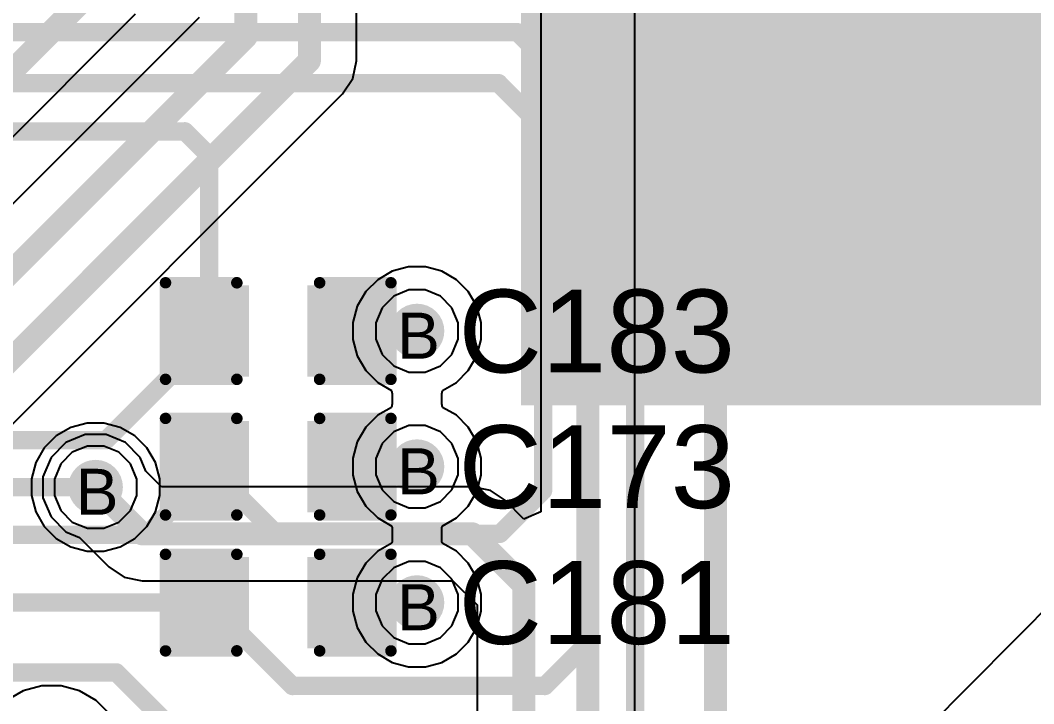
# Model space of a CAD drawing. Header units: inches. Extents: x 0 to 5379, y 0 to 5429.
# Drawn here: x 116.96 to 128.15, y 134.3 to 141.84 of the extents above; entities that cross this region are included whole.
import ezdxf

# ---------------------------------------------------------------- set-up
doc = ezdxf.new("R2010")
doc.units = ezdxf.units.IN
for name, color, linetype in [('Bottom Layer', 5, 'Continuous'), ('Bottom Solder', 6, 'Continuous'), ('Drill Drawing', 1, 'Continuous'), ('GND01', 16, 'Continuous'), ('GND02', 76, 'Continuous'), ('PWR', 156, 'Continuous'), ('SIG 01', 90, 'Continuous'), ('Top Layer', 1, 'Continuous'), ('Top Overlay', 2, 'Continuous'), ('Top Paste', 8, 'Continuous'), ('Top Solder', 216, 'Continuous'), ('Via Holes', 16, 'Continuous')]:
    doc.layers.add(name, color=color, linetype=linetype)
doc.styles.add('Arial', font='', dxfattribs={"height": 0.2})
doc.styles.get('Arial').set_extended_font_data('Arial')

# ---------------------------------------------------------------- blocks, each defined once
blk = doc.blocks.new('C___0603_945')
at = {"layer": 'Top Layer'}
for points in [[(-0.381, 0.445), (-0.381, -0.445), (-1.143, -0.445), (-1.143, 0.445)], [(1.143, 0.445), (1.143, -0.445), (0.381, -0.445), (0.381, 0.445)]]:
    blk.add_hatch(color=1, dxfattribs=at).paths.add_polyline_path(points)
at = {"layer": 'Top Paste'}
for points in [[(-0.381, 0.445), (-0.381, -0.445), (-1.143, -0.445), (-1.143, 0.445)], [(1.143, 0.445), (1.143, -0.445), (0.381, -0.445), (0.381, 0.445)]]:
    blk.add_hatch(color=8, dxfattribs=at).paths.add_polyline_path(points)
at = {"layer": 'Top Solder'}
for points in [[(-0.321, 0.504), (-0.321, -0.504), (-1.203, -0.504), (-1.203, 0.504)], [(1.203, 0.504), (1.203, -0.504), (0.321, -0.504), (0.321, 0.504)]]:
    blk.add_hatch(color=216, dxfattribs=at).paths.add_polyline_path(points)
at = {"layer": 'Top Overlay'}
for points in [[(-1.245, 0.533, 0.127, 0.127, 0), (-1.245, -0.533, 0.127, 0.127, 0)], [(-0.457, 0.533, 0.127, 0.127, 0), (-1.245, 0.533, 0.127, 0.127, 0)], [(1.245, 0.533, 0.127, 0.127, 0), (0.457, 0.533, 0.127, 0.127, 0)], [(1.245, 0.533, 0.127, 0.127, 0), (1.245, -0.533, 0.127, 0.127, 0)], [(-0.457, -0.533, 0.127, 0.127, 0), (-1.245, -0.533, 0.127, 0.127, 0)], [(1.245, -0.533, 0.127, 0.127, 0), (0.457, -0.533, 0.127, 0.127, 0)]]:
    blk.add_lwpolyline(points, format="xyseb", dxfattribs=at)
for points in [[(-1.276, 0.533, 0.0635, 0.0635, 1), (-1.213, 0.533, 0.0635, 0.0635, 1)], [(-1.276, 0.533, 0.0635, 0.0635, 1), (-1.213, 0.533, 0.0635, 0.0635, 1)], [(-0.489, 0.533, 0.0635, 0.0635, 1), (-0.425, 0.533, 0.0635, 0.0635, 1)], [(0.425, 0.533, 0.0635, 0.0635, 1), (0.489, 0.533, 0.0635, 0.0635, 1)], [(1.213, 0.533, 0.0635, 0.0635, 1), (1.276, 0.533, 0.0635, 0.0635, 1)], [(1.213, 0.533, 0.0635, 0.0635, 1), (1.276, 0.533, 0.0635, 0.0635, 1)], [(-1.276, -0.533, 0.0635, 0.0635, 1), (-1.213, -0.533, 0.0635, 0.0635, 1)], [(-1.276, -0.533, 0.0635, 0.0635, 1), (-1.213, -0.533, 0.0635, 0.0635, 1)], [(-0.489, -0.533, 0.0635, 0.0635, 1), (-0.425, -0.533, 0.0635, 0.0635, 1)], [(0.425, -0.533, 0.0635, 0.0635, 1), (0.489, -0.533, 0.0635, 0.0635, 1)], [(1.213, -0.533, 0.0635, 0.0635, 1), (1.276, -0.533, 0.0635, 0.0635, 1)], [(1.213, -0.533, 0.0635, 0.0635, 1), (1.276, -0.533, 0.0635, 0.0635, 1)]]:
    blk.add_lwpolyline(points, format="xyseb", close=True, dxfattribs=at)
blk = doc.blocks.new('C___0603_947')
at = {"layer": 'Top Layer'}
for points in [[(-0.381, 0.445), (-0.381, -0.445), (-1.143, -0.445), (-1.143, 0.445)], [(1.143, 0.445), (1.143, -0.445), (0.381, -0.445), (0.381, 0.445)]]:
    blk.add_hatch(color=1, dxfattribs=at).paths.add_polyline_path(points)
at = {"layer": 'Top Paste'}
for points in [[(-0.381, 0.445), (-0.381, -0.445), (-1.143, -0.445), (-1.143, 0.445)], [(1.143, 0.445), (1.143, -0.445), (0.381, -0.445), (0.381, 0.445)]]:
    blk.add_hatch(color=8, dxfattribs=at).paths.add_polyline_path(points)
at = {"layer": 'Top Solder'}
for points in [[(-0.321, 0.504), (-0.321, -0.504), (-1.203, -0.504), (-1.203, 0.504)], [(1.203, 0.504), (1.203, -0.504), (0.321, -0.504), (0.321, 0.504)]]:
    blk.add_hatch(color=216, dxfattribs=at).paths.add_polyline_path(points)
at = {"layer": 'Top Overlay'}
for points in [[(-1.245, 0.533, 0.127, 0.127, 0), (-1.245, -0.533, 0.127, 0.127, 0)], [(-0.457, 0.533, 0.127, 0.127, 0), (-1.245, 0.533, 0.127, 0.127, 0)], [(1.245, 0.533, 0.127, 0.127, 0), (0.457, 0.533, 0.127, 0.127, 0)], [(1.245, 0.533, 0.127, 0.127, 0), (1.245, -0.533, 0.127, 0.127, 0)], [(-0.457, -0.533, 0.127, 0.127, 0), (-1.245, -0.533, 0.127, 0.127, 0)], [(1.245, -0.533, 0.127, 0.127, 0), (0.457, -0.533, 0.127, 0.127, 0)]]:
    blk.add_lwpolyline(points, format="xyseb", dxfattribs=at)
for points in [[(-1.276, 0.533, 0.0635, 0.0635, 1), (-1.213, 0.533, 0.0635, 0.0635, 1)], [(-1.276, 0.533, 0.0635, 0.0635, 1), (-1.213, 0.533, 0.0635, 0.0635, 1)], [(-0.489, 0.533, 0.0635, 0.0635, 1), (-0.425, 0.533, 0.0635, 0.0635, 1)], [(0.425, 0.533, 0.0635, 0.0635, 1), (0.489, 0.533, 0.0635, 0.0635, 1)], [(1.213, 0.533, 0.0635, 0.0635, 1), (1.276, 0.533, 0.0635, 0.0635, 1)], [(1.213, 0.533, 0.0635, 0.0635, 1), (1.276, 0.533, 0.0635, 0.0635, 1)], [(-1.276, -0.533, 0.0635, 0.0635, 1), (-1.213, -0.533, 0.0635, 0.0635, 1)], [(-1.276, -0.533, 0.0635, 0.0635, 1), (-1.213, -0.533, 0.0635, 0.0635, 1)], [(-0.489, -0.533, 0.0635, 0.0635, 1), (-0.425, -0.533, 0.0635, 0.0635, 1)], [(0.425, -0.533, 0.0635, 0.0635, 1), (0.489, -0.533, 0.0635, 0.0635, 1)], [(1.213, -0.533, 0.0635, 0.0635, 1), (1.276, -0.533, 0.0635, 0.0635, 1)], [(1.213, -0.533, 0.0635, 0.0635, 1), (1.276, -0.533, 0.0635, 0.0635, 1)]]:
    blk.add_lwpolyline(points, format="xyseb", close=True, dxfattribs=at)
blk = doc.blocks.new('C___0603_955')
at = {"layer": 'Top Layer'}
for points in [[(-0.381, 0.445), (-0.381, -0.445), (-1.143, -0.445), (-1.143, 0.445)], [(1.143, 0.445), (1.143, -0.445), (0.381, -0.445), (0.381, 0.445)]]:
    blk.add_hatch(color=1, dxfattribs=at).paths.add_polyline_path(points)
at = {"layer": 'Top Paste'}
for points in [[(-0.381, 0.445), (-0.381, -0.445), (-1.143, -0.445), (-1.143, 0.445)], [(1.143, 0.445), (1.143, -0.445), (0.381, -0.445), (0.381, 0.445)]]:
    blk.add_hatch(color=8, dxfattribs=at).paths.add_polyline_path(points)
at = {"layer": 'Top Solder'}
for points in [[(-0.321, 0.504), (-0.321, -0.504), (-1.203, -0.504), (-1.203, 0.504)], [(1.203, 0.504), (1.203, -0.504), (0.321, -0.504), (0.321, 0.504)]]:
    blk.add_hatch(color=216, dxfattribs=at).paths.add_polyline_path(points)
at = {"layer": 'Top Overlay'}
for points in [[(-1.245, 0.533, 0.127, 0.127, 0), (-1.245, -0.533, 0.127, 0.127, 0)], [(-0.457, 0.533, 0.127, 0.127, 0), (-1.245, 0.533, 0.127, 0.127, 0)], [(1.245, 0.533, 0.127, 0.127, 0), (0.457, 0.533, 0.127, 0.127, 0)], [(1.245, 0.533, 0.127, 0.127, 0), (1.245, -0.533, 0.127, 0.127, 0)], [(-0.457, -0.533, 0.127, 0.127, 0), (-1.245, -0.533, 0.127, 0.127, 0)], [(1.245, -0.533, 0.127, 0.127, 0), (0.457, -0.533, 0.127, 0.127, 0)]]:
    blk.add_lwpolyline(points, format="xyseb", dxfattribs=at)
for points in [[(-1.276, 0.533, 0.0635, 0.0635, 1), (-1.213, 0.533, 0.0635, 0.0635, 1)], [(-1.276, 0.533, 0.0635, 0.0635, 1), (-1.213, 0.533, 0.0635, 0.0635, 1)], [(-0.489, 0.533, 0.0635, 0.0635, 1), (-0.425, 0.533, 0.0635, 0.0635, 1)], [(0.425, 0.533, 0.0635, 0.0635, 1), (0.489, 0.533, 0.0635, 0.0635, 1)], [(1.213, 0.533, 0.0635, 0.0635, 1), (1.276, 0.533, 0.0635, 0.0635, 1)], [(1.213, 0.533, 0.0635, 0.0635, 1), (1.276, 0.533, 0.0635, 0.0635, 1)], [(-1.276, -0.533, 0.0635, 0.0635, 1), (-1.213, -0.533, 0.0635, 0.0635, 1)], [(-1.276, -0.533, 0.0635, 0.0635, 1), (-1.213, -0.533, 0.0635, 0.0635, 1)], [(-0.489, -0.533, 0.0635, 0.0635, 1), (-0.425, -0.533, 0.0635, 0.0635, 1)], [(0.425, -0.533, 0.0635, 0.0635, 1), (0.489, -0.533, 0.0635, 0.0635, 1)], [(1.213, -0.533, 0.0635, 0.0635, 1), (1.276, -0.533, 0.0635, 0.0635, 1)], [(1.213, -0.533, 0.0635, 0.0635, 1), (1.276, -0.533, 0.0635, 0.0635, 1)]]:
    blk.add_lwpolyline(points, format="xyseb", close=True, dxfattribs=at)

msp = doc.modelspace()

# ---------------------------------------------------------------- hatches: boundary and pattern name
at = {"layer": 'Bottom Layer'}
h = msp.add_hatch(color=5, dxfattribs=at)
edge = h.paths.add_edge_path()
edge.add_arc((121.336, 138.413), 0.2, 0, 360)
h = msp.add_hatch(color=5, dxfattribs=at)
edge = h.paths.add_edge_path()
edge.add_arc((121.336, 136.916), 0.2, 0, 360)
h = msp.add_hatch(color=5, dxfattribs=at)
edge = h.paths.add_edge_path()
edge.add_arc((117.787, 136.69), 0.2, 0, 360)
h = msp.add_hatch(color=5, dxfattribs=at)
edge = h.paths.add_edge_path()
edge.add_arc((121.336, 135.416), 0.2, 0, 360)
at = {"layer": 'Bottom Solder'}
msp.add_hatch(color=6, dxfattribs=at).paths.add_polyline_path([(122.483, 137.592), (170.1, 137.592), (170.1, 146.286), (122.483, 146.286)])
h = msp.add_hatch(color=6, dxfattribs=at)
edge = h.paths.add_edge_path()
edge.add_arc((121.336, 138.413), 0.302, 0, 360)
h = msp.add_hatch(color=6, dxfattribs=at)
edge = h.paths.add_edge_path()
edge.add_arc((121.336, 136.916), 0.302, 0, 360)
h = msp.add_hatch(color=6, dxfattribs=at)
edge = h.paths.add_edge_path()
edge.add_arc((117.787, 136.69), 0.302, 0, 360)
h = msp.add_hatch(color=6, dxfattribs=at)
edge = h.paths.add_edge_path()
edge.add_arc((121.336, 135.416), 0.302, 0, 360)
at = {"layer": 'GND01'}
h = msp.add_hatch(color=16, dxfattribs=at)
edge = h.paths.add_edge_path()
edge.add_arc((121.336, 138.413), 0.2, 0, 360)
h = msp.add_hatch(color=16, dxfattribs=at)
edge = h.paths.add_edge_path()
edge.add_arc((121.336, 136.916), 0.2, 0, 360)
h = msp.add_hatch(color=16, dxfattribs=at)
edge = h.paths.add_edge_path()
edge.add_arc((117.787, 136.69), 0.2, 0, 360)
h = msp.add_hatch(color=16, dxfattribs=at)
edge = h.paths.add_edge_path()
edge.add_arc((121.336, 135.416), 0.2, 0, 360)
at = {"layer": 'GND02'}
h = msp.add_hatch(color=76, dxfattribs=at)
edge = h.paths.add_edge_path()
edge.add_arc((121.336, 138.413), 0.2, 0, 360)
h = msp.add_hatch(color=76, dxfattribs=at)
edge = h.paths.add_edge_path()
edge.add_arc((121.336, 136.916), 0.2, 0, 360)
h = msp.add_hatch(color=76, dxfattribs=at)
edge = h.paths.add_edge_path()
edge.add_arc((117.787, 136.69), 0.2, 0, 360)
h = msp.add_hatch(color=76, dxfattribs=at)
edge = h.paths.add_edge_path()
edge.add_arc((121.336, 135.416), 0.2, 0, 360)
at = {"layer": 'PWR'}
h = msp.add_hatch(color=156, dxfattribs=at)
edge = h.paths.add_edge_path()
edge.add_arc((121.336, 138.413), 0.2, 0, 360)
h = msp.add_hatch(color=156, dxfattribs=at)
edge = h.paths.add_edge_path()
edge.add_arc((121.336, 136.916), 0.2, 0, 360)
h = msp.add_hatch(color=156, dxfattribs=at)
edge = h.paths.add_edge_path()
edge.add_arc((117.787, 136.69), 0.2, 0, 360)
h = msp.add_hatch(color=156, dxfattribs=at)
edge = h.paths.add_edge_path()
edge.add_arc((121.336, 135.416), 0.2, 0, 360)
at = {"layer": 'SIG 01'}
h = msp.add_hatch(color=90, dxfattribs=at)
edge = h.paths.add_edge_path()
edge.add_arc((121.336, 138.413), 0.2, 0, 360)
h = msp.add_hatch(color=90, dxfattribs=at)
edge = h.paths.add_edge_path()
edge.add_arc((121.336, 136.916), 0.2, 0, 360)
h = msp.add_hatch(color=90, dxfattribs=at)
edge = h.paths.add_edge_path()
edge.add_arc((117.787, 136.69), 0.2, 0, 360)
h = msp.add_hatch(color=90, dxfattribs=at)
edge = h.paths.add_edge_path()
edge.add_arc((121.336, 135.416), 0.2, 0, 360)
at = {"layer": 'Top Layer'}
h = msp.add_hatch(color=1, dxfattribs=at)
edge = h.paths.add_edge_path()
edge.add_arc((121.336, 138.413), 0.2, 0, 360)
h = msp.add_hatch(color=1, dxfattribs=at)
edge = h.paths.add_edge_path()
edge.add_arc((121.336, 136.916), 0.2, 0, 360)
h = msp.add_hatch(color=1, dxfattribs=at)
edge = h.paths.add_edge_path()
edge.add_arc((117.787, 136.69), 0.2, 0, 360)
h = msp.add_hatch(color=1, dxfattribs=at)
edge = h.paths.add_edge_path()
edge.add_arc((121.336, 135.416), 0.2, 0, 360)
at = {"layer": 'Top Solder'}
h = msp.add_hatch(color=216, dxfattribs=at)
edge = h.paths.add_edge_path()
edge.add_arc((121.336, 138.413), 0.302, 0, 360)
h = msp.add_hatch(color=216, dxfattribs=at)
edge = h.paths.add_edge_path()
edge.add_arc((121.336, 136.916), 0.302, 0, 360)
h = msp.add_hatch(color=216, dxfattribs=at)
edge = h.paths.add_edge_path()
edge.add_arc((117.787, 136.69), 0.302, 0, 360)
h = msp.add_hatch(color=216, dxfattribs=at)
edge = h.paths.add_edge_path()
edge.add_arc((121.336, 135.416), 0.302, 0, 360)
at = {"layer": 'Via Holes'}
h = msp.add_hatch(color=7, dxfattribs=at)
edge = h.paths.add_edge_path()
edge.add_arc((121.336, 138.413), 0.1, 0, 360)
h = msp.add_hatch(color=7, dxfattribs=at)
edge = h.paths.add_edge_path()
edge.add_arc((121.336, 136.916), 0.1, 0, 360)
h = msp.add_hatch(color=7, dxfattribs=at)
edge = h.paths.add_edge_path()
edge.add_arc((117.787, 136.69), 0.1, 0, 360)
h = msp.add_hatch(color=7, dxfattribs=at)
edge = h.paths.add_edge_path()
edge.add_arc((121.336, 135.416), 0.1, 0, 360)

# ---------------------------------------------------------------- linework, layer by layer
at = {"layer": 'Bottom Layer'}
for p, q in [((121.243, 139.121), (121.063, 139.073)), ((121.43, 139.121), (121.243, 139.121)), ((121.61, 139.073), (121.43, 139.121)), ((121.063, 139.073), (120.902, 138.98)), ((121.771, 138.98), (121.61, 139.073)), ((120.902, 138.98), (120.77, 138.848)), ((121.903, 138.848), (121.771, 138.98)), ((120.77, 138.848), (120.677, 138.686)), ((121.996, 138.686), (121.903, 138.848)), ((120.677, 138.686), (120.628, 138.506)), ((122.044, 138.506), (121.996, 138.686)), ((120.628, 138.506), (120.628, 138.32)), ((122.044, 138.32), (122.044, 138.506)), ((120.628, 138.32), (120.677, 138.14)), ((121.996, 138.14), (122.044, 138.32)), ((120.677, 138.14), (120.77, 137.978)), ((121.903, 137.978), (121.996, 138.14)), ((120.77, 137.978), (120.902, 137.847)), ((121.771, 137.847), (121.903, 137.978)), ((120.902, 137.847), (121.055, 137.758)), ((121.055, 137.758), (121.063, 137.721)), ((121.61, 137.721), (121.618, 137.758)), ((121.618, 137.758), (121.771, 137.847)), ((121.063, 137.721), (121.063, 137.609)), ((121.61, 137.609), (121.61, 137.721)), ((121.055, 137.571), (120.902, 137.483)), ((121.063, 137.609), (121.055, 137.571)), ((121.618, 137.571), (121.61, 137.609)), ((121.771, 137.483), (121.618, 137.571)), ((120.902, 137.483), (120.77, 137.351)), ((121.903, 137.351), (121.771, 137.483)), ((117.514, 137.35), (117.352, 137.256)), ((117.694, 137.398), (117.514, 137.35)), ((117.88, 137.398), (117.694, 137.398)), ((118.06, 137.35), (117.88, 137.398)), ((118.222, 137.256), (118.06, 137.35)), ((120.77, 137.351), (120.677, 137.189)), ((121.996, 137.189), (121.903, 137.351)), ((117.352, 137.256), (117.221, 137.125)), ((118.354, 137.125), (118.222, 137.256)), ((117.221, 137.125), (117.127, 136.963)), ((118.447, 136.963), (118.354, 137.125)), ((120.677, 137.189), (120.628, 137.009)), ((122.044, 137.009), (121.996, 137.189)), ((120.628, 137.009), (120.628, 136.823)), ((122.044, 136.823), (122.044, 137.009)), ((117.127, 136.963), (117.079, 136.783)), ((118.495, 136.783), (118.447, 136.963)), ((117.079, 136.783), (117.079, 136.597)), ((118.495, 136.597), (118.495, 136.783)), ((120.628, 136.823), (120.677, 136.643)), ((121.996, 136.643), (122.044, 136.823)), ((120.677, 136.643), (120.77, 136.481)), ((121.903, 136.481), (121.996, 136.643)), ((117.079, 136.597), (117.127, 136.417)), ((118.447, 136.417), (118.495, 136.597)), ((117.127, 136.417), (117.221, 136.255)), ((118.354, 136.255), (118.447, 136.417)), ((120.77, 136.481), (120.902, 136.35)), ((121.771, 136.35), (121.903, 136.481)), ((120.902, 136.35), (121.059, 136.259)), ((121.614, 136.259), (121.771, 136.35)), ((117.221, 136.255), (117.352, 136.123)), ((118.222, 136.123), (118.354, 136.255)), ((121.059, 136.259), (121.063, 136.243)), ((121.063, 136.243), (121.063, 136.089)), ((121.61, 136.243), (121.614, 136.259)), ((121.61, 136.089), (121.61, 136.243)), ((117.352, 136.123), (117.514, 136.03)), ((118.06, 136.03), (118.222, 136.123)), ((121.063, 136.089), (121.059, 136.073)), ((121.614, 136.073), (121.61, 136.089)), ((117.514, 136.03), (117.694, 135.982)), ((117.694, 135.982), (117.88, 135.982)), ((117.88, 135.982), (118.06, 136.03)), ((120.902, 135.982), (120.77, 135.851)), ((121.059, 136.073), (120.902, 135.982)), ((121.771, 135.982), (121.614, 136.073)), ((121.903, 135.851), (121.771, 135.982)), ((120.77, 135.851), (120.677, 135.689)), ((121.996, 135.689), (121.903, 135.851)), ((120.677, 135.689), (120.628, 135.509)), ((122.044, 135.509), (121.996, 135.689)), ((120.628, 135.509), (120.628, 135.323)), ((122.044, 135.323), (122.044, 135.509)), ((120.628, 135.323), (120.677, 135.143)), ((121.996, 135.143), (122.044, 135.323)), ((120.677, 135.143), (120.77, 134.981)), ((121.903, 134.981), (121.996, 135.143)), ((120.77, 134.981), (120.902, 134.849)), ((121.771, 134.849), (121.903, 134.981)), ((120.902, 134.849), (121.063, 134.756)), ((121.61, 134.756), (121.771, 134.849)), ((121.063, 134.756), (121.243, 134.708)), ((121.43, 134.708), (121.61, 134.756)), ((121.243, 134.708), (121.43, 134.708)), ((116.987, 134.443), (116.803, 134.336)), ((117.193, 134.498), (116.987, 134.443)), ((117.406, 134.498), (117.193, 134.498)), ((117.611, 134.443), (117.406, 134.498)), ((117.795, 134.336), (117.611, 134.443)), ((117.946, 134.186), (117.795, 134.336))]:
    msp.add_line(p, q, dxfattribs=at)
at = {"layer": 'Bottom Solder'}
msp.add_line((6.245, 12.319), (5379.208, 5429.208), dxfattribs=at)
at = {"layer": 'GND01'}
for p, q in [((117.697, 137.144), (117.53, 137.075)), ((117.877, 137.144), (117.697, 137.144)), ((118.044, 137.075), (117.877, 137.144)), ((117.53, 137.075), (117.402, 136.947)), ((118.172, 136.947), (118.044, 137.075)), ((117.402, 136.947), (117.333, 136.78)), ((118.241, 136.78), (118.172, 136.947)), ((117.333, 136.78), (117.333, 136.599)), ((118.241, 136.599), (118.241, 136.78)), ((117.333, 136.599), (117.402, 136.433)), ((118.172, 136.433), (118.241, 136.599)), ((117.402, 136.433), (117.53, 136.305)), ((118.044, 136.305), (118.172, 136.433)), ((117.53, 136.305), (117.697, 136.236)), ((117.877, 136.236), (118.044, 136.305)), ((117.697, 136.236), (117.877, 136.236))]:
    msp.add_line(p, q, dxfattribs=at)
at = {"layer": 'GND02'}
for p, q in [((117.697, 137.144), (117.53, 137.075)), ((117.877, 137.144), (117.697, 137.144)), ((118.044, 137.075), (117.877, 137.144)), ((117.53, 137.075), (117.402, 136.947)), ((118.172, 136.947), (118.044, 137.075)), ((117.402, 136.947), (117.333, 136.78)), ((118.241, 136.78), (118.172, 136.947)), ((117.333, 136.78), (117.333, 136.599)), ((118.241, 136.599), (118.241, 136.78)), ((117.333, 136.599), (117.402, 136.433)), ((118.172, 136.433), (118.241, 136.599)), ((117.402, 136.433), (117.53, 136.305)), ((118.044, 136.305), (118.172, 136.433)), ((117.53, 136.305), (117.697, 136.236)), ((117.877, 136.236), (118.044, 136.305)), ((117.697, 136.236), (117.877, 136.236))]:
    msp.add_line(p, q, dxfattribs=at)
at = {"layer": 'PWR'}
for p, q in [((121.079, 138.798), (120.952, 138.67)), ((121.246, 138.867), (121.079, 138.798)), ((121.427, 138.867), (121.246, 138.867)), ((121.594, 138.798), (121.427, 138.867)), ((121.721, 138.67), (121.594, 138.798)), ((120.952, 138.67), (120.882, 138.503)), ((121.79, 138.503), (121.721, 138.67)), ((120.882, 138.503), (120.882, 138.323)), ((121.79, 138.323), (121.79, 138.503)), ((120.882, 138.323), (120.952, 138.156)), ((121.721, 138.156), (121.79, 138.323)), ((120.952, 138.156), (121.079, 138.028)), ((121.594, 138.028), (121.721, 138.156)), ((121.079, 138.028), (121.246, 137.959)), ((121.427, 137.959), (121.594, 138.028)), ((121.246, 137.959), (121.427, 137.959)), ((121.246, 137.37), (121.079, 137.301)), ((121.427, 137.37), (121.246, 137.37)), ((121.594, 137.301), (121.427, 137.37)), ((121.079, 137.301), (120.952, 137.173)), ((121.721, 137.173), (121.594, 137.301)), ((117.697, 137.144), (117.53, 137.075)), ((117.877, 137.144), (117.697, 137.144)), ((118.044, 137.075), (117.877, 137.144)), ((120.952, 137.173), (120.882, 137.007)), ((121.79, 137.007), (121.721, 137.173)), ((117.53, 137.075), (117.402, 136.947)), ((118.172, 136.947), (118.044, 137.075)), ((120.882, 137.007), (120.882, 136.826)), ((121.79, 136.826), (121.79, 137.007)), ((117.402, 136.947), (117.333, 136.78)), ((118.241, 136.78), (118.172, 136.947)), ((117.333, 136.78), (117.333, 136.599)), ((118.241, 136.599), (118.241, 136.78)), ((120.882, 136.826), (120.952, 136.659)), ((121.721, 136.659), (121.79, 136.826)), ((120.952, 136.659), (121.079, 136.531)), ((121.594, 136.531), (121.721, 136.659)), ((117.333, 136.599), (117.402, 136.433)), ((118.172, 136.433), (118.241, 136.599)), ((121.079, 136.531), (121.246, 136.462)), ((121.427, 136.462), (121.594, 136.531)), ((117.402, 136.433), (117.53, 136.305)), ((118.044, 136.305), (118.172, 136.433)), ((121.246, 136.462), (121.427, 136.462)), ((117.53, 136.305), (117.697, 136.236)), ((117.877, 136.236), (118.044, 136.305)), ((117.697, 136.236), (117.877, 136.236)), ((121.246, 135.87), (121.079, 135.801)), ((121.427, 135.87), (121.246, 135.87)), ((121.594, 135.801), (121.427, 135.87)), ((121.079, 135.801), (120.952, 135.673)), ((121.721, 135.673), (121.594, 135.801)), ((120.952, 135.673), (120.882, 135.506)), ((121.79, 135.506), (121.721, 135.673)), ((120.882, 135.506), (120.882, 135.326)), ((121.79, 135.326), (121.79, 135.506)), ((120.882, 135.326), (120.952, 135.159)), ((121.721, 135.159), (121.79, 135.326)), ((120.952, 135.159), (121.079, 135.031)), ((121.594, 135.031), (121.721, 135.159)), ((121.079, 135.031), (121.246, 134.962)), ((121.246, 134.962), (121.427, 134.962)), ((121.427, 134.962), (121.594, 135.031))]:
    msp.add_line(p, q, dxfattribs=at)
at = {"layer": 'SIG 01'}
for p, q in [((120.667, 141.397), (120.667, 182.018)), ((123.741, 125.962), (123.741, 180.482)), ((122.705, 180.267), (122.705, 136.416)), ((116.626, 140.31), (118.229, 141.913)), ((118.93, 141.874), (111.804, 134.748)), ((120.628, 141.199), (120.667, 141.397)), ((120.667, 141.397), (120.667, 141.397)), ((120.515, 141.031), (120.628, 141.199)), ((113.174, 133.69), (120.515, 141.031)), ((120.515, 141.031), (120.515, 141.031)), ((117.672, 137.271), (117.458, 137.182)), ((117.903, 137.271), (117.672, 137.271)), ((118.116, 137.182), (117.903, 137.271)), ((117.458, 137.182), (117.295, 137.019)), ((118.28, 137.019), (118.116, 137.182)), ((117.295, 137.019), (117.206, 136.805)), ((118.343, 136.867), (118.28, 137.019)), ((118.516, 136.693), (118.343, 136.867)), ((117.206, 136.805), (117.206, 136.574)), ((121.948, 136.693), (118.516, 136.693)), ((122.146, 136.654), (121.948, 136.693)), ((122.314, 136.542), (122.146, 136.654)), ((117.206, 136.574), (117.295, 136.361)), ((122.517, 136.338), (122.314, 136.542)), ((122.705, 136.416), (122.517, 136.338)), ((117.295, 136.361), (117.458, 136.197)), ((117.458, 136.197), (117.61, 136.134)), ((117.61, 136.134), (117.935, 135.809)), ((117.935, 135.809), (118.103, 135.697)), ((118.103, 135.697), (118.302, 135.657)), ((118.302, 135.657), (121.733, 135.657)), ((121.733, 135.657), (121.999, 135.392)), ((121.999, 135.392), (121.999, 127.954))]:
    msp.add_line(p, q, dxfattribs=at)
for points in [[(120.149, 141.397, 0.254, 0.254, 0), (120.149, 182.133, 0.254, 0.254, 0)], [(119.448, 141.659, 0.254, 0.254, 0), (119.448, 181.546, 0.254, 0.254, 0)], [(123.223, 125.748, 0.254, 0.254, 0), (123.223, 180.482, 0.254, 0.254, 0)], [(116.2, 140.617, 0.254, 0.254, 0), (117.862, 142.279, 0.254, 0.254, 0)], [(112.018, 134.23, 0.254, 0.254, 0), (119.448, 141.659, 0.254, 0.254, 0)], [(112.405, 133.653, 0.254, 0.254, 0), (120.149, 141.397, 0.254, 0.254, 0)], [(117.787, 136.69, 0.254, 0.254, 0), (118.302, 136.175, 0.254, 0.254, 0)], [(118.302, 136.175, 0.254, 0.254, 0), (121.948, 136.175, 0.254, 0.254, 0)], [(121.948, 136.175, 0.254, 0.254, 0), (122.517, 135.607, 0.254, 0.254, 0)], [(122.517, 127.686, 0.254, 0.254, 0), (122.517, 135.607, 0.254, 0.254, 0)]]:
    msp.add_lwpolyline(points, format="xyseb", dxfattribs=at)
for points in [[(119.384, 141.659, 0.127, 0.127, 1), (119.511, 141.659, 0.127, 0.127, 1)], [(119.384, 141.659, 0.127, 0.127, 1), (119.511, 141.659, 0.127, 0.127, 1)], [(120.085, 141.397, 0.127, 0.127, 1), (120.212, 141.397, 0.127, 0.127, 1)], [(120.085, 141.397, 0.127, 0.127, 1), (120.212, 141.397, 0.127, 0.127, 1)], [(117.724, 136.69, 0.127, 0.127, 1), (117.851, 136.69, 0.127, 0.127, 1)], [(118.238, 136.175, 0.127, 0.127, 1), (118.365, 136.175, 0.127, 0.127, 1)], [(118.238, 136.175, 0.127, 0.127, 1), (118.365, 136.175, 0.127, 0.127, 1)], [(121.884, 136.175, 0.127, 0.127, 1), (122.011, 136.175, 0.127, 0.127, 1)], [(121.884, 136.175, 0.127, 0.127, 1), (122.011, 136.175, 0.127, 0.127, 1)], [(122.453, 135.607, 0.127, 0.127, 1), (122.58, 135.607, 0.127, 0.127, 1)], [(122.453, 135.607, 0.127, 0.127, 1), (122.58, 135.607, 0.127, 0.127, 1)]]:
    msp.add_lwpolyline(points, format="xyseb", close=True, dxfattribs=at)
at = {"layer": 'Top Layer'}
for points in [[(123.126, 142.986, 0.254, 0.254, 0), (124.633, 141.478, 0.254, 0.254, 0)], [(122.634, 142.168, 0.203, 0.203, 0), (123.744, 141.058, 0.203, 0.203, 0)], [(116.658, 141.711, 0.203, 0.203, 0), (122.445, 141.711, 0.203, 0.203, 0)], [(122.445, 141.711, 0.203, 0.203, 0), (123.223, 140.932, 0.203, 0.203, 0)], [(124.633, 133.418, 0.254, 0.254, 0), (124.633, 141.478, 0.254, 0.254, 0)], [(116.454, 141.148, 0.203, 0.203, 0), (122.237, 141.148, 0.203, 0.203, 0)], [(122.237, 141.148, 0.203, 0.203, 0), (122.728, 140.657, 0.203, 0.203, 0)], [(123.744, 133.401, 0.203, 0.203, 0), (123.744, 141.058, 0.203, 0.203, 0)], [(123.223, 134.971, 0.203, 0.203, 0), (123.223, 140.932, 0.203, 0.203, 0)], [(116.2, 140.617, 0.203, 0.203, 0), (118.772, 140.617, 0.203, 0.203, 0)], [(118.772, 140.617, 0.203, 0.203, 0), (119.042, 140.347, 0.203, 0.203, 0)], [(122.728, 136.652, 0.203, 0.203, 0), (122.728, 140.657, 0.203, 0.203, 0)], [(119.042, 138.413, 0.203, 0.203, 0), (119.042, 140.347, 0.203, 0.203, 0)], [(117.9, 137.208, 0.203, 0.203, 0), (119.042, 138.35, 0.203, 0.203, 0)], [(119.042, 138.35, 0.203, 0.203, 0), (119.042, 138.413, 0.203, 0.203, 0)], [(120.566, 138.413, 0.203, 0.203, 0), (121.336, 138.413, 0.203, 0.203, 0)], [(112.828, 137.208, 0.203, 0.203, 0), (117.9, 137.208, 0.203, 0.203, 0)], [(119.042, 136.853, 0.203, 0.203, 0), (119.042, 136.916, 0.203, 0.203, 0)], [(120.566, 136.916, 0.203, 0.203, 0), (121.336, 136.916, 0.203, 0.203, 0)], [(118.352, 136.164, 0.203, 0.203, 0), (119.042, 136.853, 0.203, 0.203, 0)], [(119.042, 136.853, 0.203, 0.203, 0), (119.321, 136.573, 0.203, 0.203, 0)], [(114.105, 136.69, 0.203, 0.203, 0), (117.787, 136.69, 0.203, 0.203, 0)], [(122.251, 136.175, 0.203, 0.203, 0), (122.728, 136.652, 0.203, 0.203, 0)], [(119.321, 136.573, 0.203, 0.203, 0), (119.384, 136.573, 0.203, 0.203, 0)], [(119.384, 136.573, 0.203, 0.203, 0), (119.782, 136.175, 0.203, 0.203, 0)], [(114.537, 136.164, 0.203, 0.203, 0), (118.352, 136.164, 0.203, 0.203, 0)], [(119.782, 136.175, 0.203, 0.203, 0), (122.251, 136.175, 0.203, 0.203, 0)], [(114.768, 135.416, 0.203, 0.203, 0), (119.042, 135.416, 0.203, 0.203, 0)], [(119.042, 135.352, 0.203, 0.203, 0), (119.042, 135.416, 0.203, 0.203, 0)], [(120.566, 135.416, 0.203, 0.203, 0), (121.336, 135.416, 0.203, 0.203, 0)], [(119.042, 135.352, 0.203, 0.203, 0), (119.321, 135.073, 0.203, 0.203, 0)], [(119.321, 135.073, 0.203, 0.203, 0), (119.384, 135.073, 0.203, 0.203, 0)], [(119.384, 135.073, 0.203, 0.203, 0), (119.961, 134.496, 0.203, 0.203, 0)], [(122.748, 134.496, 0.203, 0.203, 0), (123.223, 134.971, 0.203, 0.203, 0)], [(115.01, 134.645, 0.203, 0.203, 0), (118.016, 134.645, 0.203, 0.203, 0)], [(118.016, 134.645, 0.203, 0.203, 0), (119.042, 133.619, 0.203, 0.203, 0)], [(119.961, 134.496, 0.203, 0.203, 0), (122.748, 134.496, 0.203, 0.203, 0)]]:
    msp.add_lwpolyline(points, format="xyseb", dxfattribs=at)
for points in [[(122.394, 141.711, 0.102, 0.102, 1), (122.496, 141.711, 0.102, 0.102, 1)], [(122.394, 141.711, 0.102, 0.102, 1), (122.496, 141.711, 0.102, 0.102, 1)], [(124.57, 141.478, 0.127, 0.127, 1), (124.697, 141.478, 0.127, 0.127, 1)], [(124.57, 141.478, 0.127, 0.127, 1), (124.697, 141.478, 0.127, 0.127, 1)], [(122.186, 141.148, 0.102, 0.102, 1), (122.288, 141.148, 0.102, 0.102, 1)], [(122.186, 141.148, 0.102, 0.102, 1), (122.288, 141.148, 0.102, 0.102, 1)], [(123.693, 141.058, 0.102, 0.102, 1), (123.795, 141.058, 0.102, 0.102, 1)], [(123.693, 141.058, 0.102, 0.102, 1), (123.795, 141.058, 0.102, 0.102, 1)], [(123.172, 140.932, 0.102, 0.102, 1), (123.274, 140.932, 0.102, 0.102, 1)], [(123.172, 140.932, 0.102, 0.102, 1), (123.274, 140.932, 0.102, 0.102, 1)], [(118.721, 140.617, 0.102, 0.102, 1), (118.823, 140.617, 0.102, 0.102, 1)], [(118.721, 140.617, 0.102, 0.102, 1), (118.823, 140.617, 0.102, 0.102, 1)], [(122.677, 140.657, 0.102, 0.102, 1), (122.779, 140.657, 0.102, 0.102, 1)], [(122.677, 140.657, 0.102, 0.102, 1), (122.779, 140.657, 0.102, 0.102, 1)], [(118.991, 140.347, 0.102, 0.102, 1), (119.092, 140.347, 0.102, 0.102, 1)], [(118.991, 140.347, 0.102, 0.102, 1), (119.092, 140.347, 0.102, 0.102, 1)], [(118.991, 138.413, 0.102, 0.102, 1), (119.092, 138.413, 0.102, 0.102, 1)], [(118.991, 138.413, 0.102, 0.102, 1), (119.092, 138.413, 0.102, 0.102, 1)], [(118.991, 138.35, 0.102, 0.102, 1), (119.092, 138.35, 0.102, 0.102, 1)], [(118.991, 138.35, 0.102, 0.102, 1), (119.092, 138.35, 0.102, 0.102, 1)], [(120.515, 138.413, 0.102, 0.102, 1), (120.616, 138.413, 0.102, 0.102, 1)], [(121.286, 138.413, 0.102, 0.102, 1), (121.387, 138.413, 0.102, 0.102, 1)], [(117.849, 137.208, 0.102, 0.102, 1), (117.951, 137.208, 0.102, 0.102, 1)], [(117.849, 137.208, 0.102, 0.102, 1), (117.951, 137.208, 0.102, 0.102, 1)], [(118.991, 136.916, 0.102, 0.102, 1), (119.092, 136.916, 0.102, 0.102, 1)], [(120.515, 136.916, 0.102, 0.102, 1), (120.616, 136.916, 0.102, 0.102, 1)], [(121.286, 136.916, 0.102, 0.102, 1), (121.387, 136.916, 0.102, 0.102, 1)], [(118.991, 136.853, 0.102, 0.102, 1), (119.092, 136.853, 0.102, 0.102, 1)], [(118.991, 136.853, 0.102, 0.102, 1), (119.092, 136.853, 0.102, 0.102, 1)], [(118.991, 136.853, 0.102, 0.102, 1), (119.092, 136.853, 0.102, 0.102, 1)], [(117.736, 136.69, 0.102, 0.102, 1), (117.838, 136.69, 0.102, 0.102, 1)], [(122.677, 136.652, 0.102, 0.102, 1), (122.779, 136.652, 0.102, 0.102, 1)], [(122.677, 136.652, 0.102, 0.102, 1), (122.779, 136.652, 0.102, 0.102, 1)], [(119.27, 136.573, 0.102, 0.102, 1), (119.372, 136.573, 0.102, 0.102, 1)], [(119.27, 136.573, 0.102, 0.102, 1), (119.372, 136.573, 0.102, 0.102, 1)], [(119.334, 136.573, 0.102, 0.102, 1), (119.435, 136.573, 0.102, 0.102, 1)], [(119.334, 136.573, 0.102, 0.102, 1), (119.435, 136.573, 0.102, 0.102, 1)], [(118.302, 136.164, 0.102, 0.102, 1), (118.403, 136.164, 0.102, 0.102, 1)], [(118.302, 136.164, 0.102, 0.102, 1), (118.403, 136.164, 0.102, 0.102, 1)], [(119.732, 136.175, 0.102, 0.102, 1), (119.833, 136.175, 0.102, 0.102, 1)], [(119.732, 136.175, 0.102, 0.102, 1), (119.833, 136.175, 0.102, 0.102, 1)], [(122.201, 136.175, 0.102, 0.102, 1), (122.302, 136.175, 0.102, 0.102, 1)], [(122.201, 136.175, 0.102, 0.102, 1), (122.302, 136.175, 0.102, 0.102, 1)], [(118.991, 135.416, 0.102, 0.102, 1), (119.092, 135.416, 0.102, 0.102, 1)], [(118.991, 135.416, 0.102, 0.102, 1), (119.092, 135.416, 0.102, 0.102, 1)], [(120.515, 135.416, 0.102, 0.102, 1), (120.616, 135.416, 0.102, 0.102, 1)], [(121.286, 135.416, 0.102, 0.102, 1), (121.387, 135.416, 0.102, 0.102, 1)], [(118.991, 135.352, 0.102, 0.102, 1), (119.092, 135.352, 0.102, 0.102, 1)], [(118.991, 135.352, 0.102, 0.102, 1), (119.092, 135.352, 0.102, 0.102, 1)], [(119.27, 135.073, 0.102, 0.102, 1), (119.372, 135.073, 0.102, 0.102, 1)], [(119.27, 135.073, 0.102, 0.102, 1), (119.372, 135.073, 0.102, 0.102, 1)], [(119.334, 135.073, 0.102, 0.102, 1), (119.435, 135.073, 0.102, 0.102, 1)], [(119.334, 135.073, 0.102, 0.102, 1), (119.435, 135.073, 0.102, 0.102, 1)], [(123.172, 134.971, 0.102, 0.102, 1), (123.274, 134.971, 0.102, 0.102, 1)], [(123.172, 134.971, 0.102, 0.102, 1), (123.274, 134.971, 0.102, 0.102, 1)], [(117.965, 134.645, 0.102, 0.102, 1), (118.067, 134.645, 0.102, 0.102, 1)], [(117.965, 134.645, 0.102, 0.102, 1), (118.067, 134.645, 0.102, 0.102, 1)], [(119.91, 134.496, 0.102, 0.102, 1), (120.012, 134.496, 0.102, 0.102, 1)], [(119.91, 134.496, 0.102, 0.102, 1), (120.012, 134.496, 0.102, 0.102, 1)], [(122.697, 134.496, 0.102, 0.102, 1), (122.799, 134.496, 0.102, 0.102, 1)], [(122.697, 134.496, 0.102, 0.102, 1), (122.799, 134.496, 0.102, 0.102, 1)]]:
    msp.add_lwpolyline(points, format="xyseb", close=True, dxfattribs=at)
at = {"layer": 'Top Solder'}
msp.add_line((6.245, 12.319), (5379.208, 5429.208), dxfattribs=at)

# ---------------------------------------------------------------- block references
at = {"rotation": 180}
for name, p in [('C___0603_945', (119.804, 138.413)), ('C___0603_955', (119.804, 136.916)), ('C___0603_947', (119.804, 135.416))]:
    msp.add_blockref(name, p, dxfattribs=at)

# ---------------------------------------------------------------- texts
at = {"layer": 'Drill Drawing', "style": 'Arial'}
for p in [(121.116, 138.108), (121.116, 136.611), (117.567, 136.385), (121.116, 135.111)]:
    msp.add_text('B', height=0.508, dxfattribs=at).set_placement(p)
at = {"layer": 'Top Overlay', "style": 'Arial'}
for s, p in [('C183', (121.794, 137.956)), ('C173', (121.794, 136.459)), ('C181', (121.794, 134.959))]:
    msp.add_text(s, height=0.9144, dxfattribs=at).set_placement(p)

doc.saveas('drawing.dxf')
